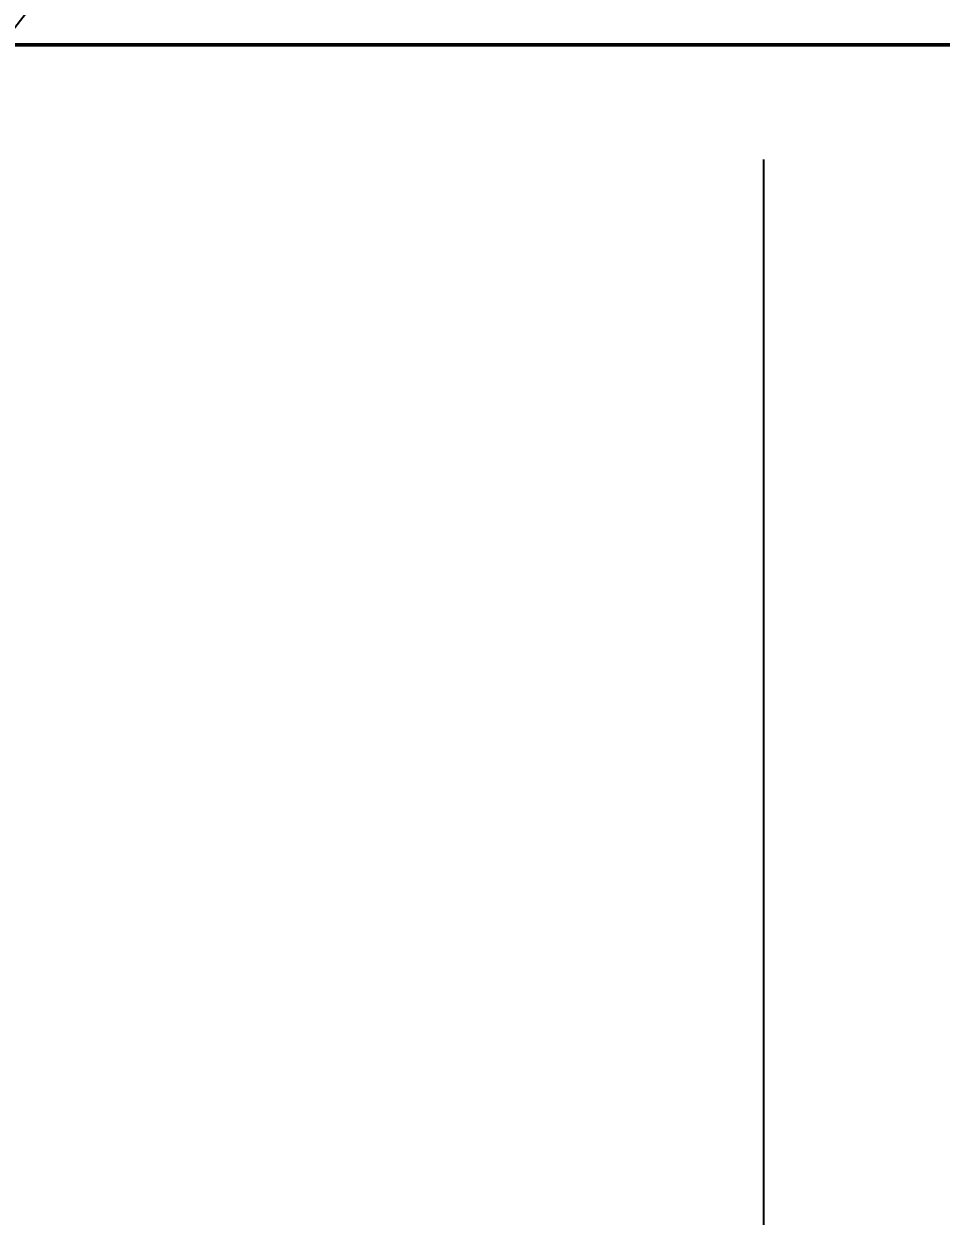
# Model space of a CAD drawing. Header units: millimetres. Extents: x 0 to 594, y 0 to 420.
# Drawn here: x 81.35 to 85.88, y 373.57 to 379.45 of the extents above; entities that cross this region are included whole.
import ezdxf

# ---------------------------------------------------------------- set-up
doc = ezdxf.new("R2010")
doc.units = ezdxf.units.MM
doc.linetypes.add('ISO04-TRAZO-PUNTO', pattern=[7.625, 6, -0.75, 0.125, -0.75])
for name, color, linetype, lineweight in [('01-VISIBLE', 7, 'CONTINUOUS', 50), ('03-EJE', 1, 'ISO04-TRAZO-PUNTO', 25), ('04-COTA', 3, 'CONTINUOUS', 25), ('08-FINA', 5, 'CONTINUOUS', 25)]:
    doc.layers.add(name, color=color, linetype=linetype, lineweight=lineweight)
doc.styles.add('ISO3098', font='isocpeur.ttf')
doc.dimstyles.new('FLAMA-ISO', dxfattribs={"dimtxt": 3.5, "dimasz": 3, "dimexe": 2, "dimexo": 1, "dimgap": 1, "dimtad": 1, "dimdec": 1, "dimtxsty": 'ISO3098', "dimcen": 2.5, "dimclrd": 3, "dimclre": 3, "dimclrt": 3, "dimazin": 3, "dimtfac": 1, "dimtmove": 0, "dimatfit": 3, "dimlwd": 25, "dimlwe": 25})

msp = doc.modelspace()

# ---------------------------------------------------------------- linework, layer by layer
at = {"layer": '01-VISIBLE'}
msp.add_lwpolyline([(85.9802, 379.3453), (85.8294, 379.3453), (85.6786, 379.3453), (85.5278, 379.3453), (85.377, 379.3453), (85.2262, 379.3453), (85.0754, 379.3453), (84.9246, 379.3453), (84.7738, 379.3453), (84.623, 379.3453), (84.4722, 379.3453), (84.3214, 379.3453), (84.1706, 379.3453), (84.0198, 379.3453), (83.869, 379.3453), (83.7183, 379.3453), (83.5675, 379.3453), (83.4167, 379.3453), (83.2659, 379.3453), (83.1151, 379.3453), (82.9643, 379.3453), (82.8135, 379.3453), (82.6627, 379.3453), (82.5119, 379.3453), (82.3611, 379.3453), (82.2103, 379.3453), (82.0595, 379.3453), (81.9087, 379.3453), (81.7579, 379.3453), (81.6071, 379.3453), (81.4563, 379.3453), (81.3056, 379.3453)], dxfattribs=at)
at = {"layer": '03-EJE'}
msp.add_line((85, 29.6547), (85, 384.3453), dxfattribs=at)
at = {"layer": '08-FINA'}
msp.add_circle((89.8, 372.8453), 10.75, dxfattribs=at)

# ---------------------------------------------------------------- dimensions: what is measured, and where the dimension line sits
at = {"layer": '04-COTA'}
msp.add_linear_dim(base=(77, 384.3453), p1=(77, 379.3453), p2=(93, 379.3453), dimstyle='FLAMA-ISO', override={"dimlfac": 2, "dimpost": '%%c<>'}, dxfattribs=at).render()

doc.saveas('drawing.dxf')
